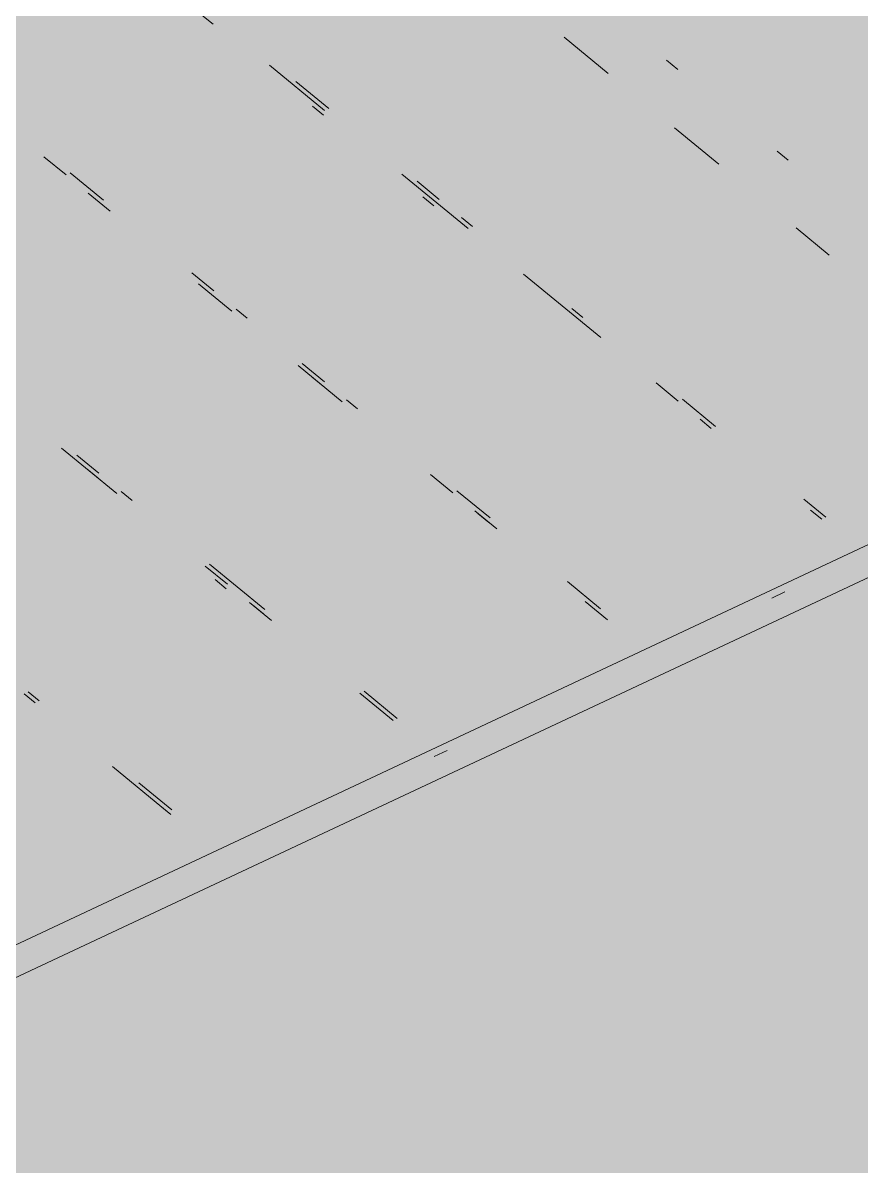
# Paper-space layout '03 3D Building and Roof' of a CAD drawing. Header units: millimetres. Extents: x 5 to 415, y 5 to 292.
# Drawn here: x 278.948 to 281.434, y 79.615 to 83.006 of the extents above; entities that cross this region are included whole.
import ezdxf

# ---------------------------------------------------------------- set-up
doc = ezdxf.new("R2010")
doc.units = ezdxf.units.MM
doc.layers.add('EXISTING', color=7, linetype='Continuous')
doc.layers.add('IMAGES', color=7, linetype='Continuous')

# ---------------------------------------------------------------- blocks, each defined once
blk = doc.blocks.new('SHEET_03')
at = {"layer": 'EXISTING', "color": 250, "lineweight": 9}
for p, q in [((279.5116, 83.0019), (279.4788, 83.0288)), ((280.5528, 82.964), (280.6838, 82.8562)), ((280.8898, 82.8683), (280.8571, 82.8953)), ((279.6788, 82.8807), (279.8426, 82.746)), ((279.8551, 82.7519), (279.7568, 82.8326)), ((279.8392, 82.7326), (279.8065, 82.7595)), ((280.8804, 82.6946), (281.0114, 82.5869)), ((281.2175, 82.599), (281.1847, 82.6259)), ((279.0103, 82.6091), (279.0759, 82.5553)), ((279.1866, 82.4803), (279.0884, 82.5611)), ((280.072, 82.5575), (280.2686, 82.3959)), ((280.1828, 82.4825), (280.1172, 82.5364)), ((279.1414, 82.5014), (279.2069, 82.4475)), ((280.1669, 82.4632), (280.1341, 82.4902)), ((280.281, 82.4017), (280.2483, 82.4287)), ((281.2408, 82.3984), (281.3391, 82.3176)), ((279.5143, 82.211), (279.4488, 82.2649)), ((280.4324, 82.2612), (280.6617, 82.0727)), ((279.469, 82.2321), (279.5673, 82.1513)), ((279.6126, 82.1302), (279.5798, 82.1571)), ((280.6087, 82.1324), (280.5759, 82.1593)), ((279.7639, 81.9897), (279.895, 81.8819)), ((279.8419, 81.9417), (279.7764, 81.9955)), ((279.8385, 81.9283), (279.8058, 81.9552)), ((280.8255, 81.938), (280.8911, 81.8841)), ((279.9402, 81.8609), (279.9074, 81.8878)), ((281.0018, 81.8092), (280.9036, 81.89)), ((280.9566, 81.8303), (280.9894, 81.8033)), ((278.2803, 79.9681), (282.0946, 81.7588)), ((279.0627, 81.7451), (279.2265, 81.6104)), ((279.1734, 81.6702), (279.1079, 81.724)), ((279.17, 81.6567), (279.1373, 81.6837)), ((280.1571, 81.6665), (280.2226, 81.6126)), ((278.2803, 79.8706), (282.0946, 81.6613)), ((279.2717, 81.5894), (279.239, 81.6163)), ((280.3334, 81.5377), (280.2351, 81.6185)), ((281.3295, 81.5399), (281.2639, 81.5937)), ((280.2881, 81.5588), (280.3536, 81.5049)), ((280.33, 81.5243), (280.2972, 81.5512)), ((281.2842, 81.5609), (281.317, 81.534)), ((279.4886, 81.395), (279.5541, 81.3411)), ((279.6649, 81.2662), (279.5011, 81.4008)), ((279.5507, 81.3277), (279.518, 81.3546)), ((280.661, 81.2684), (280.5627, 81.3492)), ((281.1689, 81.3), (281.2074, 81.3181)), ((279.6196, 81.2872), (279.6852, 81.2334)), ((279.6615, 81.2528), (279.6287, 81.2797)), ((280.6158, 81.2894), (280.6813, 81.2356)), ((278.9964, 80.9947), (278.9637, 81.0216)), ((280.0581, 80.943), (279.9598, 81.0238)), ((278.9512, 81.0157), (278.9839, 80.9888)), ((279.9473, 81.0179), (280.0456, 80.9371)), ((280.1672, 80.8298), (280.2057, 80.8479)), ((279.2133, 80.8003), (279.3771, 80.6656)), ((279.3896, 80.6715), (279.2913, 80.7523)), ((279.3862, 80.658), (279.3534, 80.685))]:
    blk.add_line(p, q, dxfattribs=at)
at = {"layer": 'IMAGES', "color": 7}
for points in [[(281.4327, 83), (281.5291, 83), (281.4327, 83.1928), (281.5291, 83.1928)], [(278.7345, 83), (279.2164, 83), (278.7345, 83.0964), (279.2164, 83.0964)], [(279.2164, 83), (279.3127, 83), (279.2164, 83.0964), (279.3127, 83.0964)], [(279.3127, 83), (279.4091, 83), (279.3127, 83.0964), (279.4091, 83.0964)], [(279.4091, 83), (279.6018, 83), (279.4091, 83.0964), (279.6018, 83.0964)], [(279.6018, 83), (279.6982, 83), (279.6018, 83.0964), (279.6982, 83.0964)], [(279.6982, 83), (280.18, 83), (279.6982, 83.0964), (280.18, 83.0964)], [(280.18, 83), (280.2764, 83), (280.18, 83.0964), (280.2764, 83.0964)], [(280.2764, 83), (280.3727, 83), (280.2764, 83.0964), (280.3727, 83.0964)], [(280.3727, 83), (280.4691, 83), (280.3727, 83.0964), (280.4691, 83.0964)], [(280.4691, 83), (280.6618, 83), (280.4691, 83.0964), (280.6618, 83.0964)], [(280.6618, 83), (280.7582, 83), (280.6618, 83.0964), (280.7582, 83.0964)], [(280.7582, 83), (280.8545, 83), (280.7582, 83.0964), (280.8545, 83.0964)], [(280.8545, 83), (280.9509, 83), (280.8545, 83.0964), (280.9509, 83.0964)], [(280.9509, 83), (281.3364, 83), (280.9509, 83.0964), (281.3364, 83.0964)], [(281.3364, 83), (281.4327, 83), (281.3364, 83.0964), (281.4327, 83.0964)], [(278.8309, 82.9036), (279.3127, 82.9036), (278.8309, 83), (279.3127, 83)], [(279.3127, 82.9036), (279.4091, 82.9036), (279.3127, 83), (279.4091, 83)], [(279.4091, 82.9036), (279.5055, 82.9036), (279.4091, 83), (279.5055, 83)], [(279.5055, 82.9036), (279.6982, 82.9036), (279.5055, 83), (279.6982, 83)], [(279.6982, 82.9036), (279.7945, 82.9036), (279.6982, 83), (279.7945, 83)], [(279.7945, 82.9036), (279.8909, 82.9036), (279.7945, 83), (279.8909, 83)], [(279.8909, 82.9036), (280.2764, 82.9036), (279.8909, 83), (280.2764, 83)], [(280.2764, 82.9036), (280.3727, 82.9036), (280.2764, 83), (280.3727, 83)], [(280.3727, 82.9036), (280.4691, 82.9036), (280.3727, 83), (280.4691, 83)], [(280.4691, 82.9036), (280.6618, 82.9036), (280.4691, 83), (280.6618, 83)], [(280.6618, 82.9036), (280.8545, 82.9036), (280.6618, 83), (280.8545, 83)], [(280.8545, 82.9036), (281.0473, 82.9036), (280.8545, 83), (281.0473, 83)], [(281.0473, 82.9036), (281.5291, 82.9036), (281.0473, 83), (281.5291, 83)], [(278.9273, 82.8072), (279.4091, 82.8072), (278.9273, 82.9036), (279.4091, 82.9036)], [(279.4091, 82.8072), (279.5055, 82.8072), (279.4091, 82.9036), (279.5055, 82.9036)], [(279.5055, 82.8072), (279.6018, 82.8072), (279.5055, 82.9036), (279.6018, 82.9036)], [(279.6018, 82.8072), (279.7945, 82.8072), (279.6018, 82.9036), (279.7945, 82.9036)], [(279.7945, 82.8072), (279.8909, 82.8072), (279.7945, 82.9036), (279.8909, 82.9036)], [(279.8909, 82.8072), (279.9873, 82.8072), (279.8909, 82.9036), (279.9873, 82.9036)], [(279.9873, 82.8072), (280.3727, 82.8072), (279.9873, 82.9036), (280.3727, 82.9036)], [(280.3727, 82.8072), (280.4691, 82.8072), (280.3727, 82.9036), (280.4691, 82.9036)], [(280.4691, 82.8072), (280.5655, 82.8072), (280.4691, 82.9036), (280.5655, 82.9036)], [(280.5655, 82.8072), (280.6618, 82.8072), (280.5655, 82.9036), (280.6618, 82.9036)], [(280.6618, 82.8072), (280.7582, 82.8072), (280.6618, 82.9036), (280.7582, 82.9036)], [(280.7582, 82.8072), (280.8545, 82.8072), (280.7582, 82.9036), (280.8545, 82.9036)], [(280.8545, 82.8072), (281.0473, 82.8072), (280.8545, 82.9036), (281.0473, 82.9036)], [(281.0473, 82.8072), (281.1436, 82.8072), (281.0473, 82.9036), (281.1436, 82.9036)], [(281.1436, 82.8072), (281.5291, 82.8072), (281.1436, 82.9036), (281.5291, 82.9036)], [(278.9273, 82.7108), (279.12, 82.7108), (278.9273, 82.8072), (279.12, 82.8072)], [(279.12, 82.7108), (279.6018, 82.7108), (279.12, 82.8072), (279.6018, 82.8072)], [(279.6018, 82.7108), (279.6982, 82.7108), (279.6018, 82.8072), (279.6982, 82.8072)], [(279.6982, 82.7108), (279.8909, 82.7108), (279.6982, 82.8072), (279.8909, 82.8072)], [(279.8909, 82.7108), (279.9873, 82.7108), (279.8909, 82.8072), (279.9873, 82.8072)], [(279.9873, 82.7108), (280.0836, 82.7108), (279.9873, 82.8072), (280.0836, 82.8072)], [(280.0836, 82.7108), (280.5655, 82.7108), (280.0836, 82.8072), (280.5655, 82.8072)], [(280.5655, 82.7108), (280.6618, 82.7108), (280.5655, 82.8072), (280.6618, 82.8072)], [(280.6618, 82.7108), (280.7582, 82.7108), (280.6618, 82.8072), (280.7582, 82.8072)], [(280.7582, 82.7108), (280.8545, 82.7108), (280.7582, 82.8072), (280.8545, 82.8072)], [(280.8545, 82.7108), (281.0473, 82.7108), (280.8545, 82.8072), (281.0473, 82.8072)], [(281.0473, 82.7108), (281.1436, 82.7108), (281.0473, 82.8072), (281.1436, 82.8072)], [(281.1436, 82.7108), (281.24, 82.7108), (281.1436, 82.8072), (281.24, 82.8072)], [(281.24, 82.7108), (281.6255, 82.7108), (281.24, 82.8072), (281.6255, 82.8072)], [(278.9273, 82.6144), (279.0236, 82.6144), (278.9273, 82.7108), (279.0236, 82.7108)], [(279.0236, 82.6144), (279.12, 82.6144), (279.0236, 82.7108), (279.12, 82.7108)], [(279.12, 82.6144), (279.2164, 82.6144), (279.12, 82.7108), (279.2164, 82.7108)], [(279.2164, 82.6144), (279.6982, 82.6144), (279.2164, 82.7108), (279.6982, 82.7108)], [(279.6982, 82.6144), (279.7945, 82.6144), (279.6982, 82.7108), (279.7945, 82.7108)], [(279.7945, 82.6144), (279.8909, 82.6144), (279.7945, 82.7108), (279.8909, 82.7108)], [(279.8909, 82.6144), (279.9873, 82.6144), (279.8909, 82.7108), (279.9873, 82.7108)], [(279.9873, 82.6144), (280.0836, 82.6144), (279.9873, 82.7108), (280.0836, 82.7108)], [(280.0836, 82.6144), (280.18, 82.6144), (280.0836, 82.7108), (280.18, 82.7108)], [(280.18, 82.6144), (280.6618, 82.6144), (280.18, 82.7108), (280.6618, 82.7108)], [(280.6618, 82.6144), (280.7582, 82.6144), (280.6618, 82.7108), (280.7582, 82.7108)], [(280.7582, 82.6144), (280.8545, 82.6144), (280.7582, 82.7108), (280.8545, 82.7108)], [(280.8545, 82.6144), (280.9509, 82.6144), (280.8545, 82.7108), (280.9509, 82.7108)], [(280.9509, 82.6144), (281.0473, 82.6144), (280.9509, 82.7108), (281.0473, 82.7108)], [(281.0473, 82.6144), (281.1436, 82.6144), (281.0473, 82.7108), (281.1436, 82.7108)], [(281.1436, 82.6144), (281.24, 82.6144), (281.1436, 82.7108), (281.24, 82.7108)], [(281.24, 82.6144), (281.3364, 82.6144), (281.24, 82.7108), (281.3364, 82.7108)], [(281.3364, 82.6144), (281.8182, 82.6144), (281.3364, 82.7108), (281.8182, 82.7108)], [(278.9273, 82.518), (279.0236, 82.518), (278.9273, 82.6144), (279.0236, 82.6144)], [(279.0236, 82.518), (279.12, 82.518), (279.0236, 82.6144), (279.12, 82.6144)], [(279.12, 82.518), (279.2164, 82.518), (279.12, 82.6144), (279.2164, 82.6144)], [(279.2164, 82.518), (279.3127, 82.518), (279.2164, 82.6144), (279.3127, 82.6144)], [(279.3127, 82.518), (279.7945, 82.518), (279.3127, 82.6144), (279.7945, 82.6144)], [(279.7945, 82.518), (279.8909, 82.518), (279.7945, 82.6144), (279.8909, 82.6144)], [(279.8909, 82.518), (279.9873, 82.518), (279.8909, 82.6144), (279.9873, 82.6144)], [(279.9873, 82.518), (280.18, 82.518), (279.9873, 82.6144), (280.18, 82.6144)], [(280.18, 82.518), (280.2764, 82.518), (280.18, 82.6144), (280.2764, 82.6144)], [(280.2764, 82.518), (280.3727, 82.518), (280.2764, 82.6144), (280.3727, 82.6144)], [(280.3727, 82.518), (280.7582, 82.518), (280.3727, 82.6144), (280.7582, 82.6144)], [(280.7582, 82.518), (280.8545, 82.518), (280.7582, 82.6144), (280.8545, 82.6144)], [(280.8545, 82.518), (280.9509, 82.518), (280.8545, 82.6144), (280.9509, 82.6144)], [(280.9509, 82.518), (281.0473, 82.518), (280.9509, 82.6144), (281.0473, 82.6144)], [(281.0473, 82.518), (281.24, 82.518), (281.0473, 82.6144), (281.24, 82.6144)], [(281.24, 82.518), (281.3364, 82.518), (281.24, 82.6144), (281.3364, 82.6144)], [(281.3364, 82.518), (281.4327, 82.518), (281.3364, 82.6144), (281.4327, 82.6144)], [(281.4327, 82.518), (281.5291, 82.518), (281.4327, 82.6144), (281.5291, 82.6144)], [(278.9273, 82.4216), (279.0236, 82.4216), (278.9273, 82.518), (279.0236, 82.518)], [(279.0236, 82.4216), (279.12, 82.4216), (279.0236, 82.518), (279.12, 82.518)], [(279.12, 82.4216), (279.3127, 82.4216), (279.12, 82.518), (279.3127, 82.518)], [(279.3127, 82.4216), (279.4091, 82.4216), (279.3127, 82.518), (279.4091, 82.518)], [(279.4091, 82.4216), (280.0836, 82.4216), (279.4091, 82.518), (280.0836, 82.518)], [(280.0836, 82.4216), (280.2764, 82.4216), (280.0836, 82.518), (280.2764, 82.518)], [(280.2764, 82.4216), (280.3727, 82.4216), (280.2764, 82.518), (280.3727, 82.518)], [(280.3727, 82.4216), (280.4691, 82.4216), (280.3727, 82.518), (280.4691, 82.518)], [(280.4691, 82.4216), (280.8545, 82.4216), (280.4691, 82.518), (280.8545, 82.518)], [(280.8545, 82.4216), (280.9509, 82.4216), (280.8545, 82.518), (280.9509, 82.518)], [(280.9509, 82.4216), (281.0473, 82.4216), (280.9509, 82.518), (281.0473, 82.518)], [(281.0473, 82.4216), (281.1436, 82.4216), (281.0473, 82.518), (281.1436, 82.518)], [(281.1436, 82.4216), (281.4327, 82.4216), (281.1436, 82.518), (281.4327, 82.518)], [(281.4327, 82.4216), (281.5291, 82.4216), (281.4327, 82.518), (281.5291, 82.518)], [(278.5418, 82.3252), (279.0236, 82.3252), (278.5418, 82.4216), (279.0236, 82.4216)], [(279.0236, 82.3252), (279.12, 82.3252), (279.0236, 82.4216), (279.12, 82.4216)], [(279.12, 82.3252), (279.2164, 82.3252), (279.12, 82.4216), (279.2164, 82.4216)], [(279.2164, 82.3252), (279.3127, 82.3252), (279.2164, 82.4216), (279.3127, 82.4216)], [(279.3127, 82.3252), (279.4091, 82.3252), (279.3127, 82.4216), (279.4091, 82.4216)], [(279.4091, 82.3252), (279.5055, 82.3252), (279.4091, 82.4216), (279.5055, 82.4216)], [(279.5055, 82.3252), (280.18, 82.3252), (279.5055, 82.4216), (280.18, 82.4216)], [(280.18, 82.3252), (280.3727, 82.3252), (280.18, 82.4216), (280.3727, 82.4216)], [(280.3727, 82.3252), (280.4691, 82.3252), (280.3727, 82.4216), (280.4691, 82.4216)], [(280.4691, 82.3252), (280.5655, 82.3252), (280.4691, 82.4216), (280.5655, 82.4216)], [(280.5655, 82.3252), (280.9509, 82.3252), (280.5655, 82.4216), (280.9509, 82.4216)], [(280.9509, 82.3252), (281.0473, 82.3252), (280.9509, 82.4216), (281.0473, 82.4216)], [(281.0473, 82.3252), (281.1436, 82.3252), (281.0473, 82.4216), (281.1436, 82.4216)], [(281.1436, 82.3252), (281.4327, 82.3252), (281.1436, 82.4216), (281.4327, 82.4216)], [(281.4327, 82.3252), (281.5291, 82.3252), (281.4327, 82.4216), (281.5291, 82.4216)], [(278.7345, 82.2288), (279.2164, 82.2288), (278.7345, 82.3252), (279.2164, 82.3252)], [(279.2164, 82.2288), (279.3127, 82.2288), (279.2164, 82.3252), (279.3127, 82.3252)], [(279.3127, 82.2288), (279.5055, 82.2288), (279.3127, 82.3252), (279.5055, 82.3252)], [(279.5055, 82.2288), (279.6018, 82.2288), (279.5055, 82.3252), (279.6018, 82.3252)], [(279.6018, 82.2288), (279.6982, 82.2288), (279.6018, 82.3252), (279.6982, 82.3252)], [(279.6982, 82.2288), (280.18, 82.2288), (279.6982, 82.3252), (280.18, 82.3252)], [(280.18, 82.2288), (280.2764, 82.2288), (280.18, 82.3252), (280.2764, 82.3252)], [(280.2764, 82.2288), (280.3727, 82.2288), (280.2764, 82.3252), (280.3727, 82.3252)], [(280.3727, 82.2288), (280.4691, 82.2288), (280.3727, 82.3252), (280.4691, 82.3252)], [(280.4691, 82.2288), (280.5655, 82.2288), (280.4691, 82.3252), (280.5655, 82.3252)], [(280.5655, 82.2288), (280.6618, 82.2288), (280.5655, 82.3252), (280.6618, 82.3252)], [(280.6618, 82.2288), (281.1436, 82.2288), (280.6618, 82.3252), (281.1436, 82.3252)], [(281.1436, 82.2288), (281.24, 82.2288), (281.1436, 82.3252), (281.24, 82.3252)], [(281.24, 82.2288), (281.3364, 82.2288), (281.24, 82.3252), (281.3364, 82.3252)], [(281.3364, 82.2288), (281.4327, 82.2288), (281.3364, 82.3252), (281.4327, 82.3252)], [(281.4327, 82.2288), (281.5291, 82.2288), (281.4327, 82.3252), (281.5291, 82.3252)], [(278.8309, 82.1324), (279.3127, 82.1324), (278.8309, 82.2288), (279.3127, 82.2288)], [(279.3127, 82.1324), (279.4091, 82.1324), (279.3127, 82.2288), (279.4091, 82.2288)], [(279.4091, 82.1324), (279.6018, 82.1324), (279.4091, 82.2288), (279.6018, 82.2288)], [(279.6018, 82.1324), (279.6982, 82.1324), (279.6018, 82.2288), (279.6982, 82.2288)], [(279.6982, 82.1324), (279.7945, 82.1324), (279.6982, 82.2288), (279.7945, 82.2288)], [(279.7945, 82.1324), (280.2764, 82.1324), (279.7945, 82.2288), (280.2764, 82.2288)], [(280.2764, 82.1324), (280.3727, 82.1324), (280.2764, 82.2288), (280.3727, 82.2288)], [(280.3727, 82.1324), (280.4691, 82.1324), (280.3727, 82.2288), (280.4691, 82.2288)], [(280.4691, 82.1324), (280.6618, 82.1324), (280.4691, 82.2288), (280.6618, 82.2288)], [(280.6618, 82.1324), (280.7582, 82.1324), (280.6618, 82.2288), (280.7582, 82.2288)], [(280.7582, 82.1324), (281.24, 82.1324), (280.7582, 82.2288), (281.24, 82.2288)], [(281.24, 82.1324), (281.3364, 82.1324), (281.24, 82.2288), (281.3364, 82.2288)], [(281.3364, 82.1324), (281.5291, 82.1324), (281.3364, 82.2288), (281.5291, 82.2288)], [(278.9273, 82.036), (279.4091, 82.036), (278.9273, 82.1324), (279.4091, 82.1324)], [(279.4091, 82.036), (279.5055, 82.036), (279.4091, 82.1324), (279.5055, 82.1324)], [(279.5055, 82.036), (279.6018, 82.036), (279.5055, 82.1324), (279.6018, 82.1324)], [(279.6018, 82.036), (279.6982, 82.036), (279.6018, 82.1324), (279.6982, 82.1324)], [(279.6982, 82.036), (279.7945, 82.036), (279.6982, 82.1324), (279.7945, 82.1324)], [(279.7945, 82.036), (279.8909, 82.036), (279.7945, 82.1324), (279.8909, 82.1324)], [(279.8909, 81.9396), (280.4691, 81.9396), (279.8909, 82.1324), (280.4691, 82.1324)], [(280.4691, 82.036), (280.5655, 82.036), (280.4691, 82.1324), (280.5655, 82.1324)], [(280.5655, 82.036), (280.7582, 82.036), (280.5655, 82.1324), (280.7582, 82.1324)], [(280.7582, 82.036), (280.8545, 82.036), (280.7582, 82.1324), (280.8545, 82.1324)], [(280.8545, 82.036), (280.9509, 82.036), (280.8545, 82.1324), (280.9509, 82.1324)], [(280.9509, 82.036), (281.3364, 82.036), (280.9509, 82.1324), (281.3364, 82.1324)], [(281.3364, 82.036), (281.4327, 82.036), (281.3364, 82.1324), (281.4327, 82.1324)], [(281.4327, 82.036), (281.5291, 82.036), (281.4327, 82.1324), (281.5291, 82.1324)], [(278.9273, 81.9396), (279.0236, 81.9396), (278.9273, 82.036), (279.0236, 82.036)], [(279.0236, 81.9396), (279.5055, 81.9396), (279.0236, 82.036), (279.5055, 82.036)], [(279.5055, 81.9396), (279.6018, 81.9396), (279.5055, 82.036), (279.6018, 82.036)], [(279.6018, 81.9396), (279.6982, 81.9396), (279.6018, 82.036), (279.6982, 82.036)], [(279.6982, 81.9396), (279.7945, 81.9396), (279.6982, 82.036), (279.7945, 82.036)], [(279.7945, 81.9396), (279.8909, 81.9396), (279.7945, 82.036), (279.8909, 82.036)], [(280.4691, 81.9396), (280.5655, 81.9396), (280.4691, 82.036), (280.5655, 82.036)], [(280.5655, 81.9396), (280.6618, 81.9396), (280.5655, 82.036), (280.6618, 82.036)], [(280.6618, 81.9396), (280.7582, 81.9396), (280.6618, 82.036), (280.7582, 82.036)], [(280.7582, 81.9396), (280.8545, 81.9396), (280.7582, 82.036), (280.8545, 82.036)], [(280.8545, 81.9396), (280.9509, 81.9396), (280.8545, 82.036), (280.9509, 82.036)], [(280.9509, 81.9396), (281.0473, 81.9396), (280.9509, 82.036), (281.0473, 82.036)], [(281.0473, 81.9396), (281.4327, 81.9396), (281.0473, 82.036), (281.4327, 82.036)], [(281.4327, 81.9396), (281.5291, 81.9396), (281.4327, 82.036), (281.5291, 82.036)], [(278.9273, 81.8432), (279.0236, 81.8432), (278.9273, 81.9396), (279.0236, 81.9396)], [(279.0236, 81.8432), (279.12, 81.8432), (279.0236, 81.9396), (279.12, 81.9396)], [(279.12, 81.8432), (279.6982, 81.8432), (279.12, 81.9396), (279.6982, 81.9396)], [(279.6982, 81.8432), (279.7945, 81.8432), (279.6982, 81.9396), (279.7945, 81.9396)], [(279.7945, 81.8432), (279.9873, 81.8432), (279.7945, 81.9396), (279.9873, 81.9396)], [(279.9873, 81.8432), (280.0836, 81.8432), (279.9873, 81.9396), (280.0836, 81.9396)], [(280.0836, 81.8432), (280.6618, 81.8432), (280.0836, 81.9396), (280.6618, 81.9396)], [(280.6618, 81.8432), (280.7582, 81.8432), (280.6618, 81.9396), (280.7582, 81.9396)], [(280.7582, 81.8432), (280.8545, 81.8432), (280.7582, 81.9396), (280.8545, 81.9396)], [(280.8545, 81.8432), (280.9509, 81.8432), (280.8545, 81.9396), (280.9509, 81.9396)], [(280.9509, 81.8432), (281.0473, 81.8432), (280.9509, 81.9396), (281.0473, 81.9396)], [(281.0473, 81.8432), (281.1436, 81.8432), (281.0473, 81.9396), (281.1436, 81.9396)], [(281.1436, 81.8432), (281.6255, 81.8432), (281.1436, 81.9396), (281.6255, 81.9396)], [(278.9273, 81.7468), (279.0236, 81.7468), (278.9273, 81.8432), (279.0236, 81.8432)], [(279.0236, 81.7468), (279.12, 81.7468), (279.0236, 81.8432), (279.12, 81.8432)], [(279.12, 81.7468), (279.2164, 81.7468), (279.12, 81.8432), (279.2164, 81.8432)], [(279.2164, 81.7468), (279.3127, 81.7468), (279.2164, 81.8432), (279.3127, 81.8432)], [(279.3127, 81.7468), (279.8909, 81.7468), (279.3127, 81.8432), (279.8909, 81.8432)], [(279.8909, 81.7468), (280.0836, 81.7468), (279.8909, 81.8432), (280.0836, 81.8432)], [(280.0836, 81.7468), (280.18, 81.7468), (280.0836, 81.8432), (280.18, 81.8432)], [(280.18, 81.7468), (280.7582, 81.7468), (280.18, 81.8432), (280.7582, 81.8432)], [(280.7582, 81.7468), (280.8545, 81.7468), (280.7582, 81.8432), (280.8545, 81.8432)], [(280.8545, 81.7468), (280.9509, 81.7468), (280.8545, 81.8432), (280.9509, 81.8432)], [(280.9509, 81.7468), (281.0473, 81.7468), (280.9509, 81.8432), (281.0473, 81.8432)], [(281.0473, 81.7468), (281.1436, 81.7468), (281.0473, 81.8432), (281.1436, 81.8432)], [(281.1436, 81.7468), (281.24, 81.7468), (281.1436, 81.8432), (281.24, 81.8432)], [(281.24, 81.7468), (281.7218, 81.7468), (281.24, 81.8432), (281.7218, 81.8432)], [(278.9273, 81.6504), (279.0236, 81.6504), (278.9273, 81.7468), (279.0236, 81.7468)], [(279.0236, 81.6504), (279.2164, 81.6504), (279.0236, 81.7468), (279.2164, 81.7468)], [(279.2164, 81.6504), (279.3127, 81.6504), (279.2164, 81.7468), (279.3127, 81.7468)], [(279.3127, 81.6504), (279.4091, 81.6504), (279.3127, 81.7468), (279.4091, 81.7468)], [(279.4091, 81.6504), (279.8909, 81.6504), (279.4091, 81.7468), (279.8909, 81.7468)], [(279.8909, 81.6504), (279.9873, 81.6504), (279.8909, 81.7468), (279.9873, 81.7468)], [(279.9873, 81.6504), (280.0836, 81.6504), (279.9873, 81.7468), (280.0836, 81.7468)], [(280.0836, 81.6504), (280.18, 81.6504), (280.0836, 81.7468), (280.18, 81.7468)], [(280.18, 81.6504), (280.2764, 81.6504), (280.18, 81.7468), (280.2764, 81.7468)], [(280.2764, 81.6504), (280.3727, 81.6504), (280.2764, 81.7468), (280.3727, 81.7468)], [(280.3727, 81.6504), (280.8545, 81.6504), (280.3727, 81.7468), (280.8545, 81.7468)], [(280.8545, 81.6504), (280.9509, 81.6504), (280.8545, 81.7468), (280.9509, 81.7468)], [(280.9509, 81.6504), (281.0473, 81.6504), (280.9509, 81.7468), (281.0473, 81.7468)], [(281.0473, 81.6504), (281.1436, 81.6504), (281.0473, 81.7468), (281.1436, 81.7468)], [(281.1436, 81.6504), (281.24, 81.6504), (281.1436, 81.7468), (281.24, 81.7468)], [(281.24, 81.6504), (281.4327, 81.6504), (281.24, 81.7468), (281.4327, 81.7468)], [(281.4327, 81.554), (281.5291, 81.554), (281.4327, 81.7468), (281.5291, 81.7468)], [(278.4455, 81.554), (279.0236, 81.554), (278.4455, 81.6504), (279.0236, 81.6504)], [(279.0236, 81.554), (279.12, 81.554), (279.0236, 81.6504), (279.12, 81.6504)], [(279.12, 81.554), (279.3127, 81.554), (279.12, 81.6504), (279.3127, 81.6504)], [(279.3127, 81.554), (279.5055, 81.554), (279.3127, 81.6504), (279.5055, 81.6504)], [(279.5055, 81.554), (279.9873, 81.554), (279.5055, 81.6504), (279.9873, 81.6504)], [(279.9873, 81.554), (280.0836, 81.554), (279.9873, 81.6504), (280.0836, 81.6504)], [(280.0836, 81.554), (280.18, 81.554), (280.0836, 81.6504), (280.18, 81.6504)], [(280.18, 81.554), (280.3727, 81.554), (280.18, 81.6504), (280.3727, 81.6504)], [(280.3727, 81.554), (280.4691, 81.554), (280.3727, 81.6504), (280.4691, 81.6504)], [(280.4691, 81.554), (280.5655, 81.554), (280.4691, 81.6504), (280.5655, 81.6504)], [(280.5655, 81.554), (281.1436, 81.554), (280.5655, 81.6504), (281.1436, 81.6504)], [(281.1436, 81.554), (281.24, 81.554), (281.1436, 81.6504), (281.24, 81.6504)], [(281.24, 81.554), (281.3364, 81.554), (281.24, 81.6504), (281.3364, 81.6504)], [(281.3364, 81.554), (281.4327, 81.554), (281.3364, 81.6504), (281.4327, 81.6504)], [(278.6382, 81.4576), (279.2164, 81.4576), (278.6382, 81.554), (279.2164, 81.554)], [(279.2164, 81.3612), (279.3127, 81.3612), (279.2164, 81.554), (279.3127, 81.554)], [(279.3127, 81.4576), (279.5055, 81.4576), (279.3127, 81.554), (279.5055, 81.554)], [(279.5055, 81.4576), (279.6018, 81.4576), (279.5055, 81.554), (279.6018, 81.554)], [(279.6018, 81.4576), (280.0836, 81.4576), (279.6018, 81.554), (280.0836, 81.554)], [(280.0836, 81.4576), (280.18, 81.4576), (280.0836, 81.554), (280.18, 81.554)], [(280.18, 81.4576), (280.2764, 81.4576), (280.18, 81.554), (280.2764, 81.554)], [(280.2764, 81.4576), (280.3727, 81.4576), (280.2764, 81.554), (280.3727, 81.554)], [(280.3727, 81.3612), (280.4691, 81.3612), (280.3727, 81.554), (280.4691, 81.554)], [(280.4691, 81.4576), (280.5655, 81.4576), (280.4691, 81.554), (280.5655, 81.554)], [(280.5655, 81.4576), (280.6618, 81.4576), (280.5655, 81.554), (280.6618, 81.554)], [(280.6618, 81.4576), (281.1436, 81.4576), (280.6618, 81.554), (281.1436, 81.554)], [(281.1436, 81.4576), (281.24, 81.4576), (281.1436, 81.554), (281.24, 81.554)], [(281.24, 81.4576), (281.3364, 81.4576), (281.24, 81.554), (281.3364, 81.554)], [(281.3364, 81.4576), (281.4327, 81.4576), (281.3364, 81.554), (281.4327, 81.554)], [(281.4327, 81.4576), (281.6255, 81.4576), (281.4327, 81.554), (281.6255, 81.554)], [(278.7345, 81.3612), (279.2164, 81.3612), (278.7345, 81.4576), (279.2164, 81.4576)], [(279.3127, 81.3612), (279.4091, 81.3612), (279.3127, 81.4576), (279.4091, 81.4576)], [(279.4091, 81.3612), (279.5055, 81.3612), (279.4091, 81.4576), (279.5055, 81.4576)], [(279.5055, 81.3612), (279.6018, 81.3612), (279.5055, 81.4576), (279.6018, 81.4576)], [(279.6018, 81.3612), (279.6982, 81.3612), (279.6018, 81.4576), (279.6982, 81.4576)], [(279.6982, 81.3612), (280.18, 81.3612), (279.6982, 81.4576), (280.18, 81.4576)], [(280.18, 81.3612), (280.2764, 81.3612), (280.18, 81.4576), (280.2764, 81.4576)], [(280.2764, 81.3612), (280.3727, 81.3612), (280.2764, 81.4576), (280.3727, 81.4576)], [(280.4691, 81.3612), (280.5655, 81.3612), (280.4691, 81.4576), (280.5655, 81.4576)], [(280.5655, 81.3612), (280.6618, 81.3612), (280.5655, 81.4576), (280.6618, 81.4576)], [(280.6618, 81.3612), (280.7582, 81.3612), (280.6618, 81.4576), (280.7582, 81.4576)], [(280.7582, 81.3612), (280.9509, 81.3612), (280.7582, 81.4576), (280.9509, 81.4576)], [(280.9509, 81.3612), (281.0473, 81.3612), (280.9509, 81.4576), (281.0473, 81.4576)], [(281.0473, 81.3612), (281.1436, 81.3612), (281.0473, 81.4576), (281.1436, 81.4576)], [(281.1436, 81.3612), (281.24, 81.3612), (281.1436, 81.4576), (281.24, 81.4576)], [(281.24, 81.3612), (281.3364, 81.3612), (281.24, 81.4576), (281.3364, 81.4576)], [(281.3364, 81.3612), (281.4327, 81.3612), (281.3364, 81.4576), (281.4327, 81.4576)], [(281.4327, 81.2648), (281.5291, 81.2648), (281.4327, 81.4576), (281.5291, 81.4576)], [(278.8309, 81.2648), (279.3127, 81.2648), (278.8309, 81.3612), (279.3127, 81.3612)], [(279.3127, 81.2648), (279.4091, 81.2648), (279.3127, 81.3612), (279.4091, 81.3612)], [(279.4091, 81.2648), (279.5055, 81.2648), (279.4091, 81.3612), (279.5055, 81.3612)], [(279.5055, 81.2648), (279.6982, 81.2648), (279.5055, 81.3612), (279.6982, 81.3612)], [(279.6982, 81.2648), (279.7945, 81.2648), (279.6982, 81.3612), (279.7945, 81.3612)], [(279.7945, 81.2648), (279.8909, 81.2648), (279.7945, 81.3612), (279.8909, 81.3612)], [(279.8909, 81.2648), (280.2764, 81.2648), (279.8909, 81.3612), (280.2764, 81.3612)], [(280.2764, 81.2648), (280.3727, 81.2648), (280.2764, 81.3612), (280.3727, 81.3612)], [(280.3727, 81.2648), (280.4691, 81.2648), (280.3727, 81.3612), (280.4691, 81.3612)], [(280.4691, 81.2648), (280.6618, 81.2648), (280.4691, 81.3612), (280.6618, 81.3612)], [(280.6618, 81.2648), (280.7582, 81.2648), (280.6618, 81.3612), (280.7582, 81.3612)], [(280.7582, 81.2648), (280.8545, 81.2648), (280.7582, 81.3612), (280.8545, 81.3612)], [(280.8545, 81.2648), (280.9509, 81.2648), (280.8545, 81.3612), (280.9509, 81.3612)], [(280.9509, 81.2648), (281.0473, 81.2648), (280.9509, 81.3612), (281.0473, 81.3612)], [(281.0473, 81.2648), (281.1436, 81.2648), (281.0473, 81.3612), (281.1436, 81.3612)], [(281.1436, 81.2648), (281.24, 81.2648), (281.1436, 81.3612), (281.24, 81.3612)], [(281.24, 81.2648), (281.3364, 81.2648), (281.24, 81.3612), (281.3364, 81.3612)], [(281.3364, 81.2648), (281.4327, 81.2648), (281.3364, 81.3612), (281.4327, 81.3612)], [(278.9273, 81.1684), (279.5055, 81.1684), (278.9273, 81.2648), (279.5055, 81.2648)], [(279.5055, 81.1684), (279.6018, 81.1684), (279.5055, 81.2648), (279.6018, 81.2648)], [(279.6018, 81.1684), (279.6982, 81.1684), (279.6018, 81.2648), (279.6982, 81.2648)], [(279.6982, 81.1684), (279.7945, 81.1684), (279.6982, 81.2648), (279.7945, 81.2648)], [(279.7945, 81.1684), (279.8909, 81.1684), (279.7945, 81.2648), (279.8909, 81.2648)], [(279.8909, 81.1684), (279.9873, 81.1684), (279.8909, 81.2648), (279.9873, 81.2648)], [(279.9873, 81.1684), (280.4691, 81.1684), (279.9873, 81.2648), (280.4691, 81.2648)], [(280.4691, 81.1684), (280.5655, 81.1684), (280.4691, 81.2648), (280.5655, 81.2648)], [(280.5655, 81.1684), (280.6618, 81.1684), (280.5655, 81.2648), (280.6618, 81.2648)], [(280.6618, 81.1684), (280.7582, 81.1684), (280.6618, 81.2648), (280.7582, 81.2648)], [(280.7582, 81.1684), (280.8545, 81.1684), (280.7582, 81.2648), (280.8545, 81.2648)], [(280.8545, 81.1684), (281.0473, 81.1684), (280.8545, 81.2648), (281.0473, 81.2648)], [(281.0473, 81.1684), (281.1436, 81.1684), (281.0473, 81.2648), (281.1436, 81.2648)], [(281.1436, 81.1684), (281.24, 81.1684), (281.1436, 81.2648), (281.24, 81.2648)], [(281.24, 81.1684), (281.3364, 81.1684), (281.24, 81.2648), (281.3364, 81.2648)], [(281.3364, 81.1684), (281.4327, 81.1684), (281.3364, 81.2648), (281.4327, 81.2648)], [(281.4327, 81.1684), (281.6255, 81.1684), (281.4327, 81.2648), (281.6255, 81.2648)], [(278.9273, 81.072), (279.0236, 81.072), (278.9273, 81.1684), (279.0236, 81.1684)], [(279.0236, 81.072), (279.12, 81.072), (279.0236, 81.1684), (279.12, 81.1684)], [(279.12, 81.072), (279.6018, 81.072), (279.12, 81.1684), (279.6018, 81.1684)], [(279.6018, 81.072), (279.6982, 81.072), (279.6018, 81.1684), (279.6982, 81.1684)], [(279.6982, 81.072), (279.7945, 81.072), (279.6982, 81.1684), (279.7945, 81.1684)], [(279.7945, 81.072), (279.9873, 81.072), (279.7945, 81.1684), (279.9873, 81.1684)], [(279.9873, 81.072), (280.0836, 81.072), (279.9873, 81.1684), (280.0836, 81.1684)], [(280.0836, 81.072), (280.18, 81.072), (280.0836, 81.1684), (280.18, 81.1684)], [(280.18, 81.072), (280.4691, 81.072), (280.18, 81.1684), (280.4691, 81.1684)], [(280.4691, 81.072), (280.5655, 81.072), (280.4691, 81.1684), (280.5655, 81.1684)], [(280.5655, 80.9756), (280.6618, 80.9756), (280.5655, 81.1684), (280.6618, 81.1684)], [(280.6618, 81.072), (280.7582, 81.072), (280.6618, 81.1684), (280.7582, 81.1684)], [(280.7582, 81.072), (280.8545, 81.072), (280.7582, 81.1684), (280.8545, 81.1684)], [(280.8545, 81.072), (280.9509, 81.072), (280.8545, 81.1684), (280.9509, 81.1684)], [(280.9509, 81.072), (281.0473, 81.072), (280.9509, 81.1684), (281.0473, 81.1684)], [(281.0473, 81.072), (281.1436, 81.072), (281.0473, 81.1684), (281.1436, 81.1684)], [(281.1436, 81.072), (281.24, 81.072), (281.1436, 81.1684), (281.24, 81.1684)], [(281.24, 81.072), (281.3364, 81.072), (281.24, 81.1684), (281.3364, 81.1684)], [(281.3364, 81.072), (281.4327, 81.072), (281.3364, 81.1684), (281.4327, 81.1684)], [(281.4327, 81.072), (282.3, 81.072), (281.4327, 81.1684), (282.3, 81.1684)], [(278.8309, 80.9756), (279.0236, 80.9756), (278.8309, 81.072), (279.0236, 81.072)], [(279.0236, 80.9756), (279.12, 80.9756), (279.0236, 81.072), (279.12, 81.072)], [(279.12, 80.9756), (279.2164, 80.9756), (279.12, 81.072), (279.2164, 81.072)], [(279.2164, 80.9756), (279.6982, 80.9756), (279.2164, 81.072), (279.6982, 81.072)], [(279.6982, 80.9756), (279.7945, 80.9756), (279.6982, 81.072), (279.7945, 81.072)], [(279.7945, 80.9756), (279.8909, 80.9756), (279.7945, 81.072), (279.8909, 81.072)], [(279.8909, 80.9756), (280.0836, 80.9756), (279.8909, 81.072), (280.0836, 81.072)], [(280.0836, 80.9756), (280.18, 80.9756), (280.0836, 81.072), (280.18, 81.072)], [(280.18, 80.9756), (280.2764, 80.9756), (280.18, 81.072), (280.2764, 81.072)], [(280.2764, 80.9756), (280.4691, 80.9756), (280.2764, 81.072), (280.4691, 81.072)], [(280.4691, 80.9756), (280.5655, 80.9756), (280.4691, 81.072), (280.5655, 81.072)], [(280.6618, 80.9756), (280.8545, 80.9756), (280.6618, 81.072), (280.8545, 81.072)], [(280.8545, 80.9756), (280.9509, 80.9756), (280.8545, 81.072), (280.9509, 81.072)], [(280.9509, 80.9756), (281.0473, 80.9756), (280.9509, 81.072), (281.0473, 81.072)], [(281.0473, 80.9756), (281.24, 80.9756), (281.0473, 81.072), (281.24, 81.072)], [(281.24, 80.9756), (281.3364, 80.9756), (281.24, 81.072), (281.3364, 81.072)], [(281.3364, 80.9756), (282.4927, 80.9756), (281.3364, 81.072), (282.4927, 81.072)], [(278.9273, 80.8792), (279.0236, 80.8792), (278.9273, 80.9756), (279.0236, 80.9756)], [(279.0236, 80.8792), (279.12, 80.8792), (279.0236, 80.9756), (279.12, 80.9756)], [(279.12, 80.8792), (279.2164, 80.8792), (279.12, 80.9756), (279.2164, 80.9756)], [(279.2164, 80.8792), (279.7945, 80.8792), (279.2164, 80.9756), (279.7945, 80.9756)], [(279.7945, 80.8792), (279.8909, 80.8792), (279.7945, 80.9756), (279.8909, 80.9756)], [(279.8909, 80.8792), (279.9873, 80.8792), (279.8909, 80.9756), (279.9873, 80.9756)], [(279.9873, 80.8792), (280.0836, 80.8792), (279.9873, 80.9756), (280.0836, 80.9756)], [(280.0836, 80.8792), (280.18, 80.8792), (280.0836, 80.9756), (280.18, 80.9756)], [(280.18, 80.8792), (280.2764, 80.8792), (280.18, 80.9756), (280.2764, 80.9756)], [(280.2764, 80.8792), (280.3727, 80.8792), (280.2764, 80.9756), (280.3727, 80.9756)], [(280.3727, 80.8792), (280.4691, 80.8792), (280.3727, 80.9756), (280.4691, 80.9756)], [(280.4691, 80.8792), (280.5655, 80.8792), (280.4691, 80.9756), (280.5655, 80.9756)], [(280.5655, 80.8792), (280.7582, 80.8792), (280.5655, 80.9756), (280.7582, 80.9756)], [(280.7582, 80.8792), (280.8545, 80.8792), (280.7582, 80.9756), (280.8545, 80.9756)], [(280.8545, 80.8792), (281.0473, 80.8792), (280.8545, 80.9756), (281.0473, 80.9756)], [(281.0473, 80.8792), (282.6855, 80.8792), (281.0473, 80.9756), (282.6855, 80.9756)], [(278.9273, 80.7827), (279.0236, 80.7827), (278.9273, 80.8792), (279.0236, 80.8792)], [(279.0236, 80.7827), (279.12, 80.7827), (279.0236, 80.8792), (279.12, 80.8792)], [(279.12, 80.7827), (279.3127, 80.7827), (279.12, 80.8792), (279.3127, 80.8792)], [(279.3127, 80.7827), (279.4091, 80.7827), (279.3127, 80.8792), (279.4091, 80.8792)], [(279.4091, 80.7827), (279.6982, 80.7827), (279.4091, 80.8792), (279.6982, 80.8792)], [(279.6982, 80.7827), (279.8909, 80.7827), (279.6982, 80.8792), (279.8909, 80.8792)], [(279.8909, 80.7827), (280.0836, 80.7827), (279.8909, 80.8792), (280.0836, 80.8792)], [(280.0836, 80.7827), (280.18, 80.7827), (280.0836, 80.8792), (280.18, 80.8792)], [(280.18, 80.6863), (280.2764, 80.6863), (280.18, 80.8792), (280.2764, 80.8792)], [(280.2764, 80.7827), (280.3727, 80.7827), (280.2764, 80.8792), (280.3727, 80.8792)], [(280.3727, 80.7827), (280.4691, 80.7827), (280.3727, 80.8792), (280.4691, 80.8792)], [(280.4691, 80.7827), (280.5655, 80.7827), (280.4691, 80.8792), (280.5655, 80.8792)], [(280.5655, 80.7827), (280.7582, 80.7827), (280.5655, 80.8792), (280.7582, 80.8792)], [(280.7582, 80.7827), (280.8545, 80.7827), (280.7582, 80.8792), (280.8545, 80.8792)], [(280.8545, 80.7827), (282.8782, 80.7827), (280.8545, 80.8792), (282.8782, 80.8792)], [(278.6382, 80.6863), (279.0236, 80.6863), (278.6382, 80.7827), (279.0236, 80.7827)], [(279.0236, 80.6863), (279.12, 80.6863), (279.0236, 80.7827), (279.12, 80.7827)], [(279.12, 80.6863), (279.2164, 80.6863), (279.12, 80.7827), (279.2164, 80.7827)], [(279.2164, 80.6863), (279.4091, 80.6863), (279.2164, 80.7827), (279.4091, 80.7827)], [(279.4091, 80.6863), (279.5055, 80.6863), (279.4091, 80.7827), (279.5055, 80.7827)], [(279.5055, 80.6863), (279.6018, 80.6863), (279.5055, 80.7827), (279.6018, 80.7827)], [(279.6018, 80.6863), (279.6982, 80.6863), (279.6018, 80.7827), (279.6982, 80.7827)], [(279.6982, 80.6863), (279.7945, 80.6863), (279.6982, 80.7827), (279.7945, 80.7827)], [(279.7945, 80.6863), (279.8909, 80.6863), (279.7945, 80.7827), (279.8909, 80.7827)], [(279.8909, 80.6863), (279.9873, 80.6863), (279.8909, 80.7827), (279.9873, 80.7827)], [(279.9873, 80.6863), (280.18, 80.6863), (279.9873, 80.7827), (280.18, 80.7827)], [(280.2764, 80.6863), (280.3727, 80.6863), (280.2764, 80.7827), (280.3727, 80.7827)], [(280.3727, 80.6863), (280.4691, 80.6863), (280.3727, 80.7827), (280.4691, 80.7827)], [(280.4691, 80.6863), (280.5655, 80.6863), (280.4691, 80.7827), (280.5655, 80.7827)], [(280.5655, 80.6863), (283.1673, 80.6863), (280.5655, 80.7827), (283.1673, 80.7827)], [(278.6382, 80.5899), (279.12, 80.5899), (278.6382, 80.6863), (279.12, 80.6863)], [(279.12, 80.5899), (279.2164, 80.5899), (279.12, 80.6863), (279.2164, 80.6863)], [(279.2164, 80.5899), (279.3127, 80.5899), (279.2164, 80.6863), (279.3127, 80.6863)], [(279.3127, 80.5899), (279.4091, 80.5899), (279.3127, 80.6863), (279.4091, 80.6863)], [(279.4091, 80.5899), (279.5055, 80.5899), (279.4091, 80.6863), (279.5055, 80.6863)], [(279.5055, 80.5899), (279.6018, 80.5899), (279.5055, 80.6863), (279.6018, 80.6863)], [(279.6018, 80.5899), (279.6982, 80.5899), (279.6018, 80.6863), (279.6982, 80.6863)], [(279.6982, 80.5899), (279.7945, 80.5899), (279.6982, 80.6863), (279.7945, 80.6863)], [(279.7945, 80.4935), (279.8909, 80.4935), (279.7945, 80.6863), (279.8909, 80.6863)], [(279.8909, 80.5899), (279.9873, 80.5899), (279.8909, 80.6863), (279.9873, 80.6863)], [(279.9873, 80.5899), (280.0836, 80.5899), (279.9873, 80.6863), (280.0836, 80.6863)], [(280.0836, 80.5899), (280.18, 80.5899), (280.0836, 80.6863), (280.18, 80.6863)], [(280.18, 80.5899), (280.2764, 80.5899), (280.18, 80.6863), (280.2764, 80.6863)], [(280.2764, 80.5899), (280.3727, 80.5899), (280.2764, 80.6863), (280.3727, 80.6863)], [(280.3727, 80.5899), (280.4691, 80.5899), (280.3727, 80.6863), (280.4691, 80.6863)], [(280.4691, 80.5899), (283.8418, 80.5899), (280.4691, 80.6863), (283.8418, 80.6863)], [(278.7345, 80.4935), (279.0236, 80.4935), (278.7345, 80.5899), (279.0236, 80.5899)], [(279.0236, 80.4935), (279.2164, 80.4935), (279.0236, 80.5899), (279.2164, 80.5899)], [(279.2164, 80.4935), (279.3127, 80.4935), (279.2164, 80.5899), (279.3127, 80.5899)], [(279.3127, 80.4935), (279.4091, 80.4935), (279.3127, 80.5899), (279.4091, 80.5899)], [(279.4091, 80.4935), (279.5055, 80.4935), (279.4091, 80.5899), (279.5055, 80.5899)], [(279.5055, 80.4935), (279.6018, 80.4935), (279.5055, 80.5899), (279.6018, 80.5899)], [(279.6018, 80.3971), (279.6982, 80.3971), (279.6018, 80.5899), (279.6982, 80.5899)], [(279.6982, 80.4935), (279.7945, 80.4935), (279.6982, 80.5899), (279.7945, 80.5899)], [(279.8909, 80.4935), (279.9873, 80.4935), (279.8909, 80.5899), (279.9873, 80.5899)], [(279.9873, 80.4935), (280.0836, 80.4935), (279.9873, 80.5899), (280.0836, 80.5899)], [(280.0836, 80.4935), (280.18, 80.4935), (280.0836, 80.5899), (280.18, 80.5899)], [(280.18, 80.4935), (280.2764, 80.4935), (280.18, 80.5899), (280.2764, 80.5899)], [(280.2764, 80.4935), (283.4564, 80.4935), (280.2764, 80.5899), (283.4564, 80.5899)], [(278.9273, 80.3971), (279.0236, 80.3971), (278.9273, 80.4935), (279.0236, 80.4935)], [(279.0236, 80.3971), (279.12, 80.3971), (279.0236, 80.4935), (279.12, 80.4935)], [(279.12, 80.3971), (279.2164, 80.3971), (279.12, 80.4935), (279.2164, 80.4935)], [(279.2164, 80.3971), (279.3127, 80.3971), (279.2164, 80.4935), (279.3127, 80.4935)], [(279.3127, 80.3971), (279.4091, 80.3971), (279.3127, 80.4935), (279.4091, 80.4935)], [(279.4091, 80.3971), (279.5055, 80.3971), (279.4091, 80.4935), (279.5055, 80.4935)], [(279.5055, 80.3971), (279.6018, 80.3971), (279.5055, 80.4935), (279.6018, 80.4935)], [(279.6982, 80.3971), (279.7945, 80.3971), (279.6982, 80.4935), (279.7945, 80.4935)], [(279.7945, 80.3971), (279.8909, 80.3971), (279.7945, 80.4935), (279.8909, 80.4935)], [(279.8909, 80.3971), (279.9873, 80.3971), (279.8909, 80.4935), (279.9873, 80.4935)], [(279.9873, 80.3971), (283.2636, 80.3971), (279.9873, 80.4935), (283.2636, 80.4935)], [(278.9273, 80.3007), (279.0236, 80.3007), (278.9273, 80.3971), (279.0236, 80.3971)], [(279.0236, 80.3007), (279.2164, 80.3007), (279.0236, 80.3971), (279.2164, 80.3971)], [(279.2164, 80.3007), (279.3127, 80.3007), (279.2164, 80.3971), (279.3127, 80.3971)], [(279.3127, 80.3007), (279.4091, 80.3007), (279.3127, 80.3971), (279.4091, 80.3971)], [(279.4091, 80.3007), (279.5055, 80.3007), (279.4091, 80.3971), (279.5055, 80.3971)], [(279.5055, 80.3007), (279.6018, 80.3007), (279.5055, 80.3971), (279.6018, 80.3971)], [(279.6018, 80.3007), (279.7945, 80.3007), (279.6018, 80.3971), (279.7945, 80.3971)], [(279.7945, 80.3007), (279.8909, 80.3007), (279.7945, 80.3971), (279.8909, 80.3971)], [(279.8909, 80.3007), (283.0709, 80.3007), (279.8909, 80.3971), (283.0709, 80.3971)], [(278.9273, 80.1079), (279.0236, 80.1079), (278.9273, 80.3007), (279.0236, 80.3007)], [(279.0236, 80.2043), (279.2164, 80.2043), (279.0236, 80.3007), (279.2164, 80.3007)], [(279.2164, 80.2043), (279.3127, 80.2043), (279.2164, 80.3007), (279.3127, 80.3007)], [(279.3127, 80.2043), (279.4091, 80.2043), (279.3127, 80.3007), (279.4091, 80.3007)], [(279.4091, 80.2043), (279.5055, 80.2043), (279.4091, 80.3007), (279.5055, 80.3007)], [(279.5055, 80.2043), (279.6018, 80.2043), (279.5055, 80.3007), (279.6018, 80.3007)], [(279.6018, 80.2043), (282.8782, 80.2043), (279.6018, 80.3007), (282.8782, 80.3007)], [(279.0236, 80.1079), (279.12, 80.1079), (279.0236, 80.2043), (279.12, 80.2043)], [(279.12, 80.1079), (279.2164, 80.1079), (279.12, 80.2043), (279.2164, 80.2043)], [(279.2164, 80.1079), (279.5055, 80.1079), (279.2164, 80.2043), (279.5055, 80.2043)], [(279.5055, 80.1079), (282.7818, 80.1079), (279.5055, 80.2043), (282.7818, 80.2043)], [(278.9273, 80.0115), (279.0236, 80.0115), (278.9273, 80.1079), (279.0236, 80.1079)], [(279.0236, 80.0115), (279.12, 80.0115), (279.0236, 80.1079), (279.12, 80.1079)], [(279.12, 80.0115), (282.3964, 80.0115), (279.12, 80.1079), (282.3964, 80.1079)], [(278.8309, 79.9151), (279.0236, 79.9151), (278.8309, 80.0115), (279.0236, 80.0115)], [(279.0236, 79.9151), (282.3, 79.9151), (279.0236, 80.0115), (282.3, 80.0115)], [(278.8309, 79.8187), (282.0109, 79.8187), (278.8309, 79.9151), (282.0109, 79.9151)], [(278.5418, 79.7223), (281.8182, 79.7223), (278.5418, 79.8187), (281.8182, 79.8187)], [(278.4455, 79.6259), (281.6255, 79.6259), (278.4455, 79.7223), (281.6255, 79.7223)], [(278.1564, 79.5295), (281.4327, 79.5295), (278.1564, 79.6259), (281.4327, 79.6259)], [(281.4327, 79.5295), (281.5291, 79.5295), (281.4327, 79.6259), (281.5291, 79.6259)]]:
    blk.add_solid(points, dxfattribs=at)

psp = doc.layouts.new('03 3D Building and Roof')

# ---------------------------------------------------------------- block references
psp.add_blockref('SHEET_03', (0, 0))

doc.saveas('drawing.dxf')
